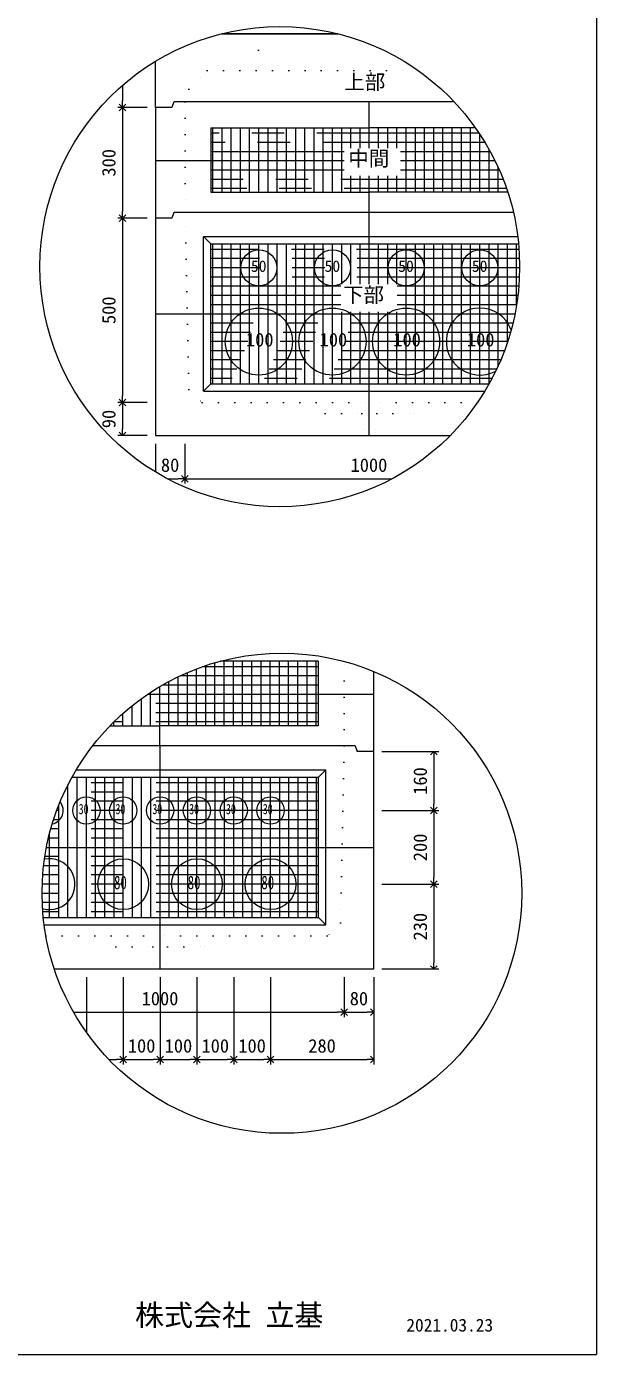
# Model space of a CAD drawing. Units: millimetres, scale not verified. Extents: x -4890 to 4890, y -2331 to 2331.
# Drawn here: x -2944 to -1830, y -1944 to 650 of the extents above; entities that cross this region are included whole.
import ezdxf
from ezdxf.enums import TextEntityAlignment as Align

# ---------------------------------------------------------------- set-up
doc = ezdxf.new("R2010")
doc.units = ezdxf.units.MM
doc.header["$LTSCALE"] = 10
for name, pattern in [('DASHED1', [1.8, 1.2, -0.6]), ('USER2', [50.8, 31.75, -6.35, 6.35, -6.35]), ('USER5', [3.185, 0.01, -3.175])]:
    doc.linetypes.add(name, pattern=pattern)
for name, color, linetype, lineweight in [('0-2_waku', 7, 'Continuous', 18), ('0-3_gaikei', 7, 'Continuous', 18), ('0-4_kakure', 7, 'DASHED1', 5), ('0-5_sunpou', 7, 'Continuous', 5), ('0-8_hole', 7, 'Continuous', 18), ('0-9_uchigawa', 6, 'Continuous', 18), ('0-E_文字１', 7, 'Continuous', 18), ('0-F_コア部分\u3000寸法補助線3', 150, 'USER2', 18), ('1-0_コア部分\u3000寸法補助線2', 150, 'USER2', 18), ('1-1_コア部分\u3000中心補助線', 1, 'Continuous', 18), ('1-2_コア部分\u3000寸法補助線', 7, 'USER2', 5), ('1-3_uchigawa2', 6, 'USER2', 18)]:
    doc.layers.add(name, color=color, linetype=linetype, lineweight=lineweight)
doc.styles.add('ＭＳ ゴシック', font='')
doc.styles.get('ＭＳ ゴシック').set_extended_font_data('MS Gothic')

# ---------------------------------------------------------------- blocks, each defined once
blk = doc.blocks.new('_Open90')
at = {"layer": '0-5_sunpou'}
blk.add_line((0, 0), (-1, 0), dxfattribs=at)
blk.add_lwpolyline([(-0.5, 0.5), (0, 0), (-0.5, -0.5)], dxfattribs=at)

msp = doc.modelspace()

# ---------------------------------------------------------------- linework, layer by layer
at = {"layer": '0-2_waku'}
for p in [(-1830.06, 2331.26), (-4890.06, -1943.74), (-4890.06, -1943.74), (-4890.06, -1943.74), (-4890.06, -1943.74)]:
    msp.add_line(p, (-1830.06, -1943.74), dxfattribs=at)
at = {"layer": '0-3_gaikei'}
for p, q in [((-2562.8, 635.62), (-2508.76, 635.62)), ((-2562.8, 635.62), (-2508.76, 635.62)), ((-2562.8, 635.62), (-2508.76, 635.62)), ((-2335.7, 635.62), (-2562.8, 635.62)), ((-2562.76, 635.62), (-2335.7, 635.62)), ((-2562.76, 635.62), (-2335.7, 635.62)), ((-2692.36, 491.62), (-2692.36, 581.63)), ((-2656.36, 502.42), (-2659.96, 491.62)), ((-2274.14, 502.42), (-2655.74, 502.42)), ((-2108.16, 502.42), (-2274.76, 502.42)), ((-2692.36, 491.62), (-2692.36, -149.18)), ((-2659.96, 491.62), (-2692.36, 491.62)), ((-2659.96, 491.62), (-2692.36, 491.62)), ((-2656.36, 286.42), (-2659.96, 275.62)), ((-2274.14, 286.42), (-2655.74, 286.42)), ((-1992.45, 286.42), (-2274.76, 286.42)), ((-2659.96, 275.62), (-2692.36, 275.62)), ((-2659.96, 275.62), (-2692.36, 275.62)), ((-2692.36, -149.18), (-2116.05, -149.18)), ((-2692.36, -149.18), (-2116.05, -149.18)), ((-2692.36, -149.18), (-2116.05, -149.18)), ((-2265.65, -967.77), (-2265.65, -609.81)), ((-2301.65, -755.37), (-2298.05, -766.17)), ((-2265.65, -766.17), (-2298.05, -766.17))]:
    msp.add_line(p, q, dxfattribs=at)
for points in [[(-2889.97, -1190.97), (-2265.65, -1190.97), (-2265.65, -766.17)], [(-2880.82, -1190.97), (-2265.65, -1190.97), (-2265.65, -766.17)], [(-2301.65, -755.37), (-2683.25, -755.37), (-2815.32, -755.37)]]:
    msp.add_lwpolyline(points, dxfattribs=at)
at = {"layer": '0-4_kakure', "linetype": 'USER5', "lineweight": 18}
for p, q in [((-2490.76, 635.62), (-2490.76, 647.74)), ((-2490.76, 635.62), (-2490.76, 563.62)), ((-2626.94, 527.62), (-2590.94, 563.62)), ((-2590.94, 563.62), (-2178.66, 563.62)), ((-2626.94, 527.62), (-2634.14, 502.42)), ((-2634.14, 502.42), (-2634.14, 286.42)), ((-2626.71, -59.18), (-2634.14, 286.42)), ((-2626.71, -59.18), (-2600.96, -84.38)), ((-2600.96, -84.38), (-2274.14, -84.38)), ((-2360.54, -105.98), (-2382.14, -84.38)), ((-2062.5, -84.38), (-2274.14, -84.38)), ((-2187.74, -105.98), (-2166.14, -84.38)), ((-2360.54, -105.98), (-2288.54, -105.98)), ((-2288.54, -105.98), (-2285.66, -149.18)), ((-2259.74, -105.98), (-2262.62, -149.18)), ((-2259.74, -105.98), (-2187.74, -105.98)), ((-2323.25, -755.37), (-2323.25, -590.23)), ((-2323.25, -755.37), (-2330.69, -1100.97)), ((-2330.69, -1100.97), (-2356.43, -1126.17)), ((-2906.49, -1126.17), (-2683.25, -1126.17)), ((-2769.65, -1147.77), (-2791.25, -1126.17)), ((-2356.43, -1126.17), (-2683.25, -1126.17)), ((-2596.85, -1147.77), (-2575.25, -1126.17)), ((-2769.65, -1147.77), (-2697.65, -1147.77)), ((-2697.65, -1147.77), (-2694.77, -1190.97)), ((-2668.85, -1147.77), (-2671.73, -1190.97)), ((-2668.85, -1147.77), (-2596.85, -1147.77))]:
    msp.add_line(p, q, dxfattribs=at)
at = {"layer": '0-5_sunpou', "color": 150, "lineweight": 18}
for p, q in [((-2756.67, 534.74), (-2756.67, 504.58)), ((-2708.2, 491.62), (-2766.03, 491.62)), ((-2724.04, 491.62), (-2766.03, 491.62)), ((-2756.67, 478.66), (-2756.67, 288.58)), ((-2708.2, 275.62), (-2766.03, 275.62)), ((-2708.2, 275.62), (-2766.03, 275.62)), ((-2756.67, 262.66), (-2756.67, -71.42)), ((-2708.2, -84.38), (-2766.03, -84.38)), ((-2724.04, -84.38), (-2766.03, -84.38)), ((-2756.67, -97.34), (-2756.67, -136.22)), ((-2708.2, -149.18), (-2766.03, -149.18)), ((-2692.36, -165.02), (-2692.36, -220.23)), ((-2634.76, -165.02), (-2634.76, -243.08)), ((-2634.76, -165.02), (-2634.76, -243.08)), ((-2668.57, -233.72), (-2647.72, -233.72)), ((-2621.8, -233.72), (-2229.93, -233.72)), ((-2249.81, -766.17), (-2138.5, -766.17)), ((-2147.86, -779.13), (-2147.86, -868.41)), ((-2249.81, -881.37), (-2138.5, -881.37)), ((-2249.81, -881.37), (-2138.5, -881.37)), ((-2147.86, -894.33), (-2147.86, -1012.41)), ((-2249.81, -1025.37), (-2138.5, -1025.37)), ((-2249.81, -1025.37), (-2138.5, -1025.37)), ((-2147.86, -1038.33), (-2147.86, -1178.01)), ((-2249.81, -1190.97), (-2138.5, -1190.97)), ((-2827.25, -1206.81), (-2827.25, -1314.61)), ((-2755.25, -1206.81), (-2755.25, -1377.27)), ((-2755.25, -1206.81), (-2755.25, -1377.27)), ((-2683.25, -1206.81), (-2683.25, -1377.27)), ((-2683.25, -1206.81), (-2683.25, -1377.27)), ((-2611.25, -1206.81), (-2611.25, -1377.27)), ((-2611.25, -1206.81), (-2611.25, -1377.27)), ((-2539.25, -1206.81), (-2539.25, -1377.27)), ((-2539.25, -1206.81), (-2539.25, -1377.27)), ((-2467.25, -1206.81), (-2467.25, -1377.27)), ((-2467.25, -1206.81), (-2467.25, -1377.27)), ((-2323.25, -1206.81), (-2323.25, -1284.87)), ((-2323.25, -1206.81), (-2323.25, -1284.87)), ((-2265.65, -1206.81), (-2265.65, -1284.87)), ((-2265.65, -1206.81), (-2265.65, -1377.27)), ((-2852.22, -1275.51), (-2336.21, -1275.51)), ((-2310.29, -1275.51), (-2278.61, -1275.51)), ((-2783.12, -1367.91), (-2768.21, -1367.91)), ((-2742.29, -1367.91), (-2696.21, -1367.91)), ((-2670.29, -1367.91), (-2624.21, -1367.91)), ((-2598.29, -1367.91), (-2552.21, -1367.91)), ((-2526.29, -1367.91), (-2480.21, -1367.91)), ((-2454.29, -1367.91), (-2278.61, -1367.91))]:
    msp.add_line(p, q, dxfattribs=at)
for centre in [(-2449.25, 180.7), (-2445.04, -1043.02)]:
    msp.add_circle(centre, 468.88, dxfattribs=at)
at = {"layer": '0-8_hole'}
for centre, radius in [((-2490.14, 178.42), 35.28), ((-2346.14, 178.42), 35.28), ((-2202.14, 178.42), 35.28), ((-2058.14, 178.42), 35.28), ((-2490.14, 34.42), 65.52), ((-2346.14, 34.42), 65.52), ((-2202.14, 34.42), 65.52), ((-2827.25, -881.37), 26.64), ((-2755.25, -881.37), 26.64), ((-2683.25, -881.37), 26.64), ((-2611.25, -881.37), 26.64), ((-2539.25, -881.37), 26.64), ((-2467.25, -881.37), 26.64), ((-2755.25, -1025.37), 49.68), ((-2611.25, -1025.37), 49.68), ((-2467.25, -1025.37), 49.68)]:
    msp.add_circle(centre, radius, dxfattribs=at)
for centre, radius, start, end in [((-2058.14, 34.42), 65.52, 20.66629, 298.32089), ((-2899.25, -881.37), 26.64, 281.59033, 39.2294), ((-2899.25, -1025.37), 49.68, 253.99064, 101.55918)]:
    msp.add_arc(centre, radius, start, end, dxfattribs=at)
at = {"layer": '0-9_uchigawa'}
for p, q in [((-2598.14, 239.62), (-2583.74, 225.22)), ((-2598.14, -62.78), (-2598.14, 239.62)), ((-2583.74, 225.22), (-2274.14, 225.22)), ((-2583.74, -48.38), (-2583.74, 225.22)), ((-2274.14, 225.22), (-1982.49, 225.22)), ((-2598.14, -62.78), (-2583.74, -48.38)), ((-2583.74, -48.38), (-2040.15, -48.38)), ((-2598.14, -62.78), (-2048.55, -62.78)), ((-2359.25, -1104.57), (-2359.25, -802.17)), ((-2373.65, -1090.17), (-2373.65, -816.57)), ((-2911.54, -1090.17), (-2373.65, -1090.17)), ((-2909.86, -1104.57), (-2359.25, -1104.57)), ((-2359.25, -1104.57), (-2373.65, -1090.17))]:
    msp.add_line(p, q, dxfattribs=at)
for points in [[(-2598.14, 239.62), (-2274.14, 239.62), (-1984.09, 239.62)], [(-2855.61, -816.57), (-2683.25, -816.57), (-2373.65, -816.57), (-2359.25, -802.17)], [(-2847.34, -802.17), (-2683.25, -802.17), (-2359.25, -802.17)]]:
    msp.add_lwpolyline(points, dxfattribs=at)
at = {"layer": '0-F_コア部分\u3000寸法補助線3'}
for p, q in [((-2580.14, 326.02), (-2580.14, 452.02)), ((-2544.14, 326.02), (-2544.14, 452.02)), ((-2508.14, 326.02), (-2508.14, 452.02)), ((-2472.14, 326.02), (-2472.14, 452.02)), ((-2436.14, 326.02), (-2436.14, 452.02)), ((-2400.14, 326.02), (-2400.14, 452.02)), ((-2364.14, 326.02), (-2364.14, 452.02)), ((-2328.14, 326.02), (-2328.14, 452.02)), ((-2292.14, 412.25), (-2292.14, 452.02)), ((-2256.14, 412.25), (-2256.14, 452.02)), ((-2220.14, 412.25), (-2220.14, 452.02)), ((-2184.14, 326.02), (-2184.14, 452.02)), ((-2148.14, 326.02), (-2148.14, 452.02)), ((-2112.14, 326.02), (-2112.14, 452.02)), ((-2076.14, 326.02), (-2076.14, 452.02)), ((-2323.14, 405.22), (-2583.74, 405.22)), ((-2037.63, 405.22), (-2212.98, 405.22)), ((-2040.14, 326.02), (-2040.14, 409.77)), ((-2323.14, 369.22), (-2583.74, 369.22)), ((-2019.94, 369.22), (-2212.98, 369.22)), ((-2292.14, 326.02), (-2292.14, 358.34)), ((-2256.14, 326.02), (-2256.14, 358.34)), ((-2220.14, 326.02), (-2220.14, 358.34)), ((-2004.14, 326.02), (-2004.14, 328.09)), ((-1981.59, 214.42), (-2583.74, 214.42)), ((-2580.14, -48.38), (-2580.14, 225.22)), ((-2544.14, -48.38), (-2544.14, 225.22)), ((-2508.14, -48.38), (-2508.14, 225.22)), ((-2472.14, -48.38), (-2472.14, 225.22)), ((-2436.14, -48.38), (-2436.14, 225.22)), ((-2400.14, -48.38), (-2400.14, 225.22)), ((-2364.14, -48.38), (-2364.14, 225.22)), ((-2328.14, 146.45), (-2328.14, 225.22)), ((-2292.14, 146.45), (-2292.14, 225.22)), ((-2256.14, 146.45), (-2256.14, 225.22)), ((-2220.14, 146.45), (-2220.14, 225.22)), ((-2184.14, -48.38), (-2184.14, 225.22)), ((-2148.14, -48.38), (-2148.14, 225.22)), ((-2112.14, -48.38), (-2112.14, 225.22)), ((-2076.14, -48.38), (-2076.14, 225.22)), ((-2040.14, -48.38), (-2040.14, 225.22)), ((-2004.14, 33.31), (-2004.14, 225.22)), ((-1980.38, 178.42), (-2583.74, 178.42)), ((-2329.76, 142.42), (-2583.74, 142.42)), ((-1981.94, 142.42), (-2219.6, 142.42)), ((-2329.76, 106.42), (-2583.74, 106.42)), ((-1986.3, 106.42), (-2219.6, 106.42)), ((-2328.14, -48.38), (-2328.14, 92.54)), ((-2292.14, -48.38), (-2292.14, 92.54)), ((-2256.14, -48.38), (-2256.14, 92.54)), ((-2220.14, -48.38), (-2220.14, 92.54)), ((-1993.53, 70.42), (-2583.74, 70.42)), ((-2003.78, 34.42), (-2583.74, 34.42)), ((-2017.26, -1.58), (-2583.74, -1.58)), ((-2034.28, -37.58), (-2583.74, -37.58)), ((-2557.87, -715.77), (-2557.87, -589.77)), ((-2521.87, -715.77), (-2521.87, -589.77)), ((-2485.87, -715.77), (-2485.87, -589.77)), ((-2449.87, -715.77), (-2449.87, -589.77)), ((-2413.87, -715.77), (-2413.87, -589.77)), ((-2377.87, -715.77), (-2377.87, -589.77)), ((-2629.87, -715.77), (-2629.87, -612.1)), ((-2593.87, -715.77), (-2593.87, -598.39)), ((-2374.27, -636.57), (-2678.81, -636.57)), ((-2665.87, -715.77), (-2665.87, -629.4)), ((-2374.27, -672.57), (-2732.47, -672.57)), ((-2701.87, -715.77), (-2701.87, -650.73)), ((-2737.87, -715.77), (-2737.87, -676.82)), ((-2773.87, -715.77), (-2773.87, -708.77)), ((-2373.65, -827.37), (-2861.39, -827.37)), ((-2845.25, -1090.17), (-2845.25, -816.57)), ((-2809.25, -1090.17), (-2809.25, -816.57)), ((-2773.25, -1090.17), (-2773.25, -816.57)), ((-2737.25, -1090.17), (-2737.25, -816.57)), ((-2701.25, -1090.17), (-2701.25, -816.57)), ((-2665.25, -1090.17), (-2665.25, -816.57)), ((-2629.25, -1090.17), (-2629.25, -816.57)), ((-2593.25, -1090.17), (-2593.25, -816.57)), ((-2557.25, -1090.17), (-2557.25, -816.57)), ((-2521.25, -1090.17), (-2521.25, -816.57)), ((-2485.25, -1090.17), (-2485.25, -816.57)), ((-2449.25, -1090.17), (-2449.25, -816.57)), ((-2413.25, -1090.17), (-2413.25, -816.57)), ((-2377.25, -1090.17), (-2377.25, -816.57)), ((-2881.25, -1090.17), (-2881.25, -871.06)), ((-2373.65, -863.37), (-2878.14, -863.37)), ((-2373.65, -899.37), (-2891.38, -899.37)), ((-2373.65, -935.37), (-2901.4, -935.37)), ((-2373.65, -971.37), (-2908.42, -971.37)), ((-2373.65, -1007.37), (-2912.56, -1007.37)), ((-2373.65, -1043.37), (-2913.92, -1043.37)), ((-2373.65, -1079.37), (-2912.51, -1079.37))]:
    msp.add_line(p, q, dxfattribs=at)
at = {"layer": '1-0_コア部分\u3000寸法補助線2'}
for p, q in [((-2562.14, 326.02), (-2562.14, 452.02)), ((-2526.14, 326.02), (-2526.14, 452.02)), ((-2490.14, 326.02), (-2490.14, 452.02)), ((-2454.14, 326.02), (-2454.14, 452.02)), ((-2382.14, 326.02), (-2382.14, 452.02)), ((-2310.14, 412.25), (-2310.14, 452.02)), ((-2238.14, 412.25), (-2238.14, 452.02)), ((-2166.14, 326.02), (-2166.14, 452.02)), ((-2094.14, 326.02), (-2094.14, 452.02)), ((-2047.97, 423.22), (-2583.74, 423.22)), ((-2022.14, 326.02), (-2022.14, 374.15)), ((-2012.48, 351.22), (-2583.74, 351.22)), ((-2310.14, 326.02), (-2310.14, 358.34)), ((-2238.14, 326.02), (-2238.14, 358.34)), ((-2526.14, -48.38), (-2526.14, 225.22)), ((-2490.14, -48.38), (-2490.14, 225.22)), ((-2454.14, -48.38), (-2454.14, 225.22)), ((-2382.14, -48.38), (-2382.14, 225.22)), ((-2310.14, 146.45), (-2310.14, 225.22)), ((-2238.14, 146.45), (-2238.14, 225.22)), ((-2166.14, -48.38), (-2166.14, 225.22)), ((-2094.14, -48.38), (-2094.14, 225.22)), ((-2022.14, -12.75), (-2022.14, 225.22)), ((-1980.64, 196.42), (-2583.74, 196.42)), ((-2329.76, 124.42), (-2583.74, 124.42)), ((-1983.77, 124.42), (-2219.6, 124.42)), ((-2310.14, -48.38), (-2310.14, 92.54)), ((-2238.14, -48.38), (-2238.14, 92.54)), ((-1998.27, 52.42), (-2583.74, 52.42)), ((-2025.3, -19.58), (-2583.74, -19.58)), ((-2575.87, -715.77), (-2575.87, -592.76)), ((-2503.87, -715.77), (-2503.87, -589.77)), ((-2431.87, -715.77), (-2431.87, -589.77)), ((-2647.87, -715.77), (-2647.87, -620.28)), ((-2374.27, -618.57), (-2644.27, -618.57)), ((-2719.87, -715.77), (-2719.87, -663.12)), ((-2374.27, -690.57), (-2754.28, -690.57)), ((-2791.25, -1090.17), (-2791.25, -816.57)), ((-2719.25, -1090.17), (-2719.25, -816.57)), ((-2647.25, -1090.17), (-2647.25, -816.57)), ((-2575.25, -1090.17), (-2575.25, -816.57)), ((-2503.25, -1090.17), (-2503.25, -816.57)), ((-2431.25, -1090.17), (-2431.25, -816.57)), ((-2373.65, -845.37), (-2870.23, -845.37)), ((-2863.25, -1090.17), (-2863.25, -831.01)), ((-2899.25, -1090.17), (-2899.25, -926.65)), ((-2373.65, -917.37), (-2896.77, -917.37)), ((-2373.65, -989.37), (-2910.84, -989.37)), ((-2373.65, -1061.37), (-2913.56, -1061.37))]:
    msp.add_line(p, q, dxfattribs=at)
at = {"layer": '1-1_コア部分\u3000中心補助線'}
for p, q in [((-2274.14, 412.25), (-2274.14, 502.42)), ((-2323.14, 387.22), (-2692.36, 387.22)), ((-2028.31, 387.22), (-2212.98, 387.22)), ((-2274.14, 286.42), (-2274.14, 358.34)), ((-2274.14, 146.45), (-2274.14, 286.42)), ((-2691.74, 88.42), (-1989.55, 88.42)), ((-2274.14, -149.18), (-2274.14, 92.54)), ((-2683.87, -755.37), (-2683.87, -639.52)), ((-2266.88, -654.57), (-2707.64, -654.57)), ((-2683.25, -1190.97), (-2683.25, -755.37)), ((-2905.27, -953.37), (-2265.65, -953.37))]:
    msp.add_line(p, q, dxfattribs=at)
at = {"layer": '1-2_コア部分\u3000寸法補助線'}
for p, q in [((-2059.41, 441.22), (-2583.74, 441.22)), ((-2562.14, 326.02), (-2562.14, 452.02)), ((-2490.14, 326.02), (-2490.14, 452.02)), ((-2418.14, 326.02), (-2418.14, 452.02)), ((-2346.14, 326.02), (-2346.14, 452.02)), ((-2202.14, 326.02), (-2202.14, 452.02)), ((-2130.14, 326.02), (-2130.14, 452.02)), ((-2058.14, 326.02), (-2058.14, 439.31)), ((-2005.88, 333.22), (-2583.74, 333.22)), ((-2562.14, -48.38), (-2562.14, 225.22)), ((-2490.14, -48.38), (-2490.14, 225.22)), ((-2418.14, -48.38), (-2418.14, 225.22)), ((-2346.14, -48.38), (-2346.14, 225.22)), ((-2202.14, -48.38), (-2202.14, 225.22)), ((-2130.14, -48.38), (-2130.14, 225.22)), ((-2058.14, -48.38), (-2058.14, 225.22)), ((-1986.14, 107.39), (-1986.14, 225.22)), ((-1980.81, 160.42), (-2583.74, 160.42)), ((-2010.1, 16.42), (-2583.74, 16.42)), ((-2539.87, -715.77), (-2539.87, -589.77)), ((-2467.87, -715.77), (-2467.87, -589.77)), ((-2395.87, -715.77), (-2395.87, -589.77)), ((-2611.87, -715.77), (-2611.87, -604.82)), ((-2374.27, -600.57), (-2600.24, -600.57)), ((-2755.87, -715.77), (-2755.87, -691.97)), ((-2374.27, -708.57), (-2773.66, -708.57)), ((-2827.25, -1090.17), (-2827.25, -816.57)), ((-2755.25, -1090.17), (-2755.25, -816.57)), ((-2611.25, -1090.17), (-2611.25, -816.57)), ((-2539.25, -1090.17), (-2539.25, -816.57)), ((-2467.25, -1090.17), (-2467.25, -816.57)), ((-2395.25, -1090.17), (-2395.25, -816.57)), ((-2373.65, -881.37), (-2885.18, -881.37)), ((-2899.25, -1090.17), (-2899.25, -926.65)), ((-2373.65, -1025.37), (-2913.59, -1025.37))]:
    msp.add_line(p, q, dxfattribs=at)
at = {"layer": '1-3_uchigawa2'}
for p, q in [((-2583.74, 452.02), (-2274.14, 452.02)), ((-2583.74, 452.02), (-2583.74, 326.02)), ((-2066.85, 452.02), (-2274.14, 452.02)), ((-2583.74, 326.02), (-2274.14, 326.02)), ((-2003.46, 326.02), (-2274.14, 326.02)), ((-2374.27, -589.77), (-2565.09, -589.77)), ((-2374.27, -589.77), (-2374.27, -715.77)), ((-2780.83, -715.77), (-2683.87, -715.77)), ((-2374.27, -715.77), (-2683.87, -715.77))]:
    msp.add_line(p, q, dxfattribs=at)

# ---------------------------------------------------------------- block references
at = {"layer": '0-5_sunpou', "xscale": 12.96, "yscale": 12.96}
for p, rotation in [((-2756.67, 491.62), 270), ((-2756.67, 491.62), 90), ((-2756.67, 275.62), 270), ((-2756.67, 275.62), 90), ((-2756.67, -84.38), 270), ((-2756.67, -84.38), 90), ((-2756.67, -149.18), 270), ((-2634.76, -233.72), 180), ((-2147.86, -766.17), 90), ((-2147.86, -881.37), 270), ((-2147.86, -881.37), 90), ((-2147.86, -1025.37), 270), ((-2147.86, -1025.37), 90), ((-2147.86, -1190.97), 270), ((-2323.25, -1275.51), 180), ((-2755.25, -1367.91), 180), ((-2683.25, -1367.91), 180), ((-2611.25, -1367.91), 180), ((-2539.25, -1367.91), 180), ((-2467.25, -1367.91), 180)]:
    msp.add_blockref('_Open90', p, dxfattribs=dict(at, rotation=rotation))
for p in [(-2634.76, -233.72), (-2323.25, -1275.51), (-2265.65, -1275.51), (-2755.25, -1367.91), (-2683.25, -1367.91), (-2611.25, -1367.91), (-2539.25, -1367.91), (-2467.25, -1367.91), (-2265.65, -1367.91)]:
    msp.add_blockref('_Open90', p, dxfattribs=at)

# ---------------------------------------------------------------- texts
at = {"layer": '0-5_sunpou', "style": 'ＭＳ ゴシック'}
for s, p in [('300', (-2762.43, 356.62)), ('500', (-2762.43, 68.62)), ('90', (-2762.43, -134.78)), ('160', (-2153.62, -850.77)), ('200', (-2153.62, -980.37)), ('230', (-2153.62, -1135.17))]:
    msp.add_text(s, height=26.39, rotation=90, dxfattribs=at).set_placement(p, align=Align.BOTTOM_LEFT)
for s, p in [('80', (-2681.56, -227.96)), ('1000', (-2310.76, -227.96)), ('1000', (-2719.25, -1269.75)), ('80', (-2312.45, -1269.75)), ('100', (-2746.25, -1362.15)), ('100', (-2674.25, -1362.15)), ('100', (-2602.25, -1362.15)), ('100', (-2530.25, -1362.15)), ('280', (-2393.45, -1362.15))]:
    msp.add_text(s, height=26.39, dxfattribs=at).set_placement(p, align=Align.BOTTOM_LEFT)
at = {"layer": '0-E_文字１', "style": 'ＭＳ ゴシック'}
for s, height, p in [('上部', 29.33, (-2322.95, 517.99)), ('中間', 29.33, (-2315.23, 368.51)), ('50', 22.43, (-2505.69, 163.77)), ('50', 22.43, (-2361.69, 163.77)), ('50', 22.43, (-2217.69, 163.77)), ('50', 22.43, (-2073.69, 163.77)), ('下部', 29.33, (-2325.46, 102.26)), ('100', 26.39, (-2515.3, 17.01)), ('100', 26.39, (-2371.3, 17.01)), ('100', 26.39, (-2227.3, 17.01)), ('100', 26.39, (-2083.3, 17.01)), ('株式会社 立基', 41.57, (-2732.28, -1900.26)), ('2021.03.23', 24.94, (-2201.77, -1906.47))]:
    msp.add_text(s, height=height, dxfattribs=at).set_placement(p, align=Align.BOTTOM_LEFT)
at = {"layer": '0-E_文字１', "style": 'ＭＳ ゴシック', "width": 0.7}
for s, height, p in [('30', 20.19, (-2842.38, -894.71)), ('30', 20.19, (-2770.38, -894.71)), ('30', 20.19, (-2698.38, -894.71)), ('30', 20.19, (-2626.38, -894.71)), ('30', 20.19, (-2554.38, -894.71)), ('30', 20.19, (-2482.38, -894.71)), ('80', 26.39, (-2773.3, -1043.14)), ('80', 26.39, (-2629.3, -1043.14)), ('80', 26.39, (-2485.3, -1043.14))]:
    msp.add_text(s, height=height, dxfattribs=at).set_placement(p, align=Align.BOTTOM_LEFT)

doc.saveas('drawing.dxf')
